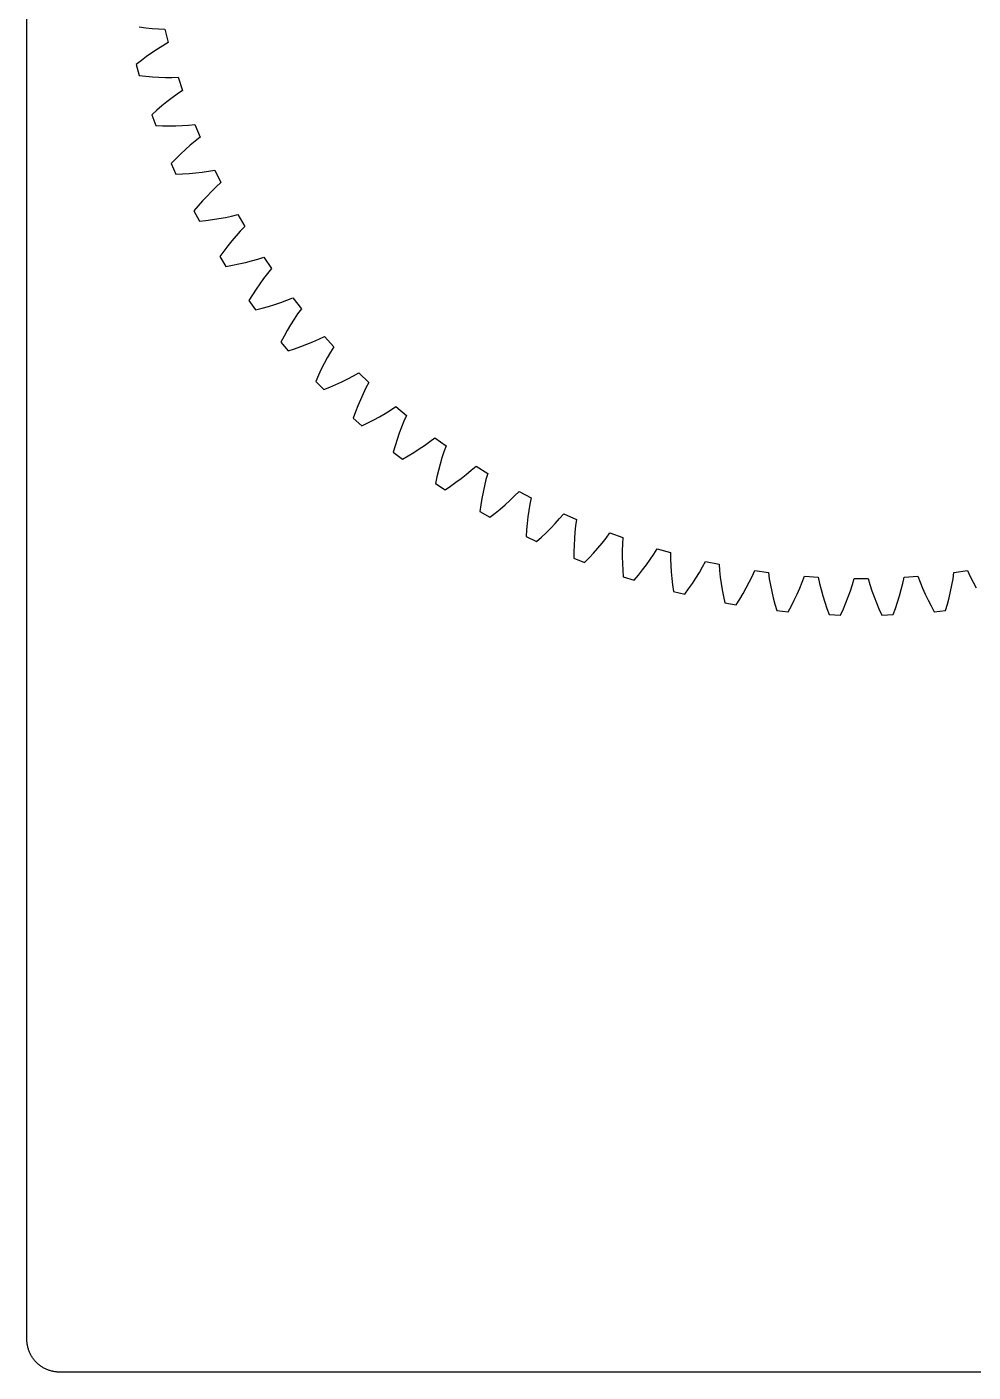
# Model space of a CAD drawing. Header units: millimetres. Extents: x -9 to 234, y -53 to 196.
# Drawn here: x 0.75 to 29.66, y 80.6 to 121.71 of the extents above; entities that cross this region are included whole.
import ezdxf

# ---------------------------------------------------------------- set-up
doc = ezdxf.new("R2010")
doc.units = ezdxf.units.MM
doc.linetypes.add('DASHED', pattern=[1.524, 1.27, -0.254])
doc.layers.add('HIDDEN', color=8, linetype='DASHED')
doc.layers.add('VISIBLE', color=7, linetype='CONTINUOUS')

msp = doc.modelspace()

# ---------------------------------------------------------------- linework, layer by layer
at = {"layer": 'HIDDEN'}
for points in [[(0.75, 81.6), (0.75, 187.1)], [(4.18321, 121.70654), (4.3814, 121.68112)], [(4.18321, 121.70654), (4.3814, 121.68112)], [(4.3814, 121.68112), (4.57853, 121.66114)], [(4.3814, 121.68112), (4.57853, 121.66114)], [(4.57853, 121.66114), (4.77449, 121.64691)], [(4.57853, 121.66114), (4.77449, 121.64691)], [(4.77449, 121.64691), (4.96914, 121.63885)], [(4.77449, 121.64691), (4.96914, 121.63885)], [(4.96914, 121.63885), (5.07116, 121.22963)], [(4.96914, 121.63885), (5.07116, 121.22963)], [(4.57207, 120.91639), (4.40901, 120.80091)], [(4.57207, 120.91639), (4.40901, 120.80091)], [(4.73674, 121.02657), (4.57207, 120.91639)], [(4.73674, 121.02657), (4.57207, 120.91639)], [(4.90309, 121.13114), (4.73674, 121.02657)], [(4.90309, 121.13114), (4.73674, 121.02657)], [(5.07116, 121.22963), (4.90309, 121.13114)], [(5.07116, 121.22963), (4.90309, 121.13114)], [(4.24756, 120.6804), (4.08768, 120.55509)], [(4.24756, 120.6804), (4.08768, 120.55509)], [(4.08768, 120.55509), (4.18433, 120.21804)], [(4.08768, 120.55509), (4.18433, 120.21804)], [(4.40901, 120.80091), (4.24756, 120.6804)], [(4.40901, 120.80091), (4.24756, 120.6804)], [(4.18433, 120.21804), (4.38632, 120.19649)], [(4.18433, 120.21804), (4.38632, 120.19649)], [(4.38632, 120.19649), (4.5871, 120.17985)], [(4.38632, 120.19649), (4.5871, 120.17985)], [(4.5871, 120.17985), (4.78657, 120.16833)], [(4.5871, 120.17985), (4.78657, 120.16833)], [(4.78657, 120.16833), (4.98461, 120.16215)], [(4.78657, 120.16833), (4.98461, 120.16215)], [(4.98461, 120.16215), (5.18109, 120.16162)], [(4.98461, 120.16215), (5.18109, 120.16162)], [(5.18109, 120.16162), (5.37583, 120.16716)], [(5.18109, 120.16162), (5.37583, 120.16716)], [(5.37583, 120.16716), (5.50615, 119.76605)], [(5.37583, 120.16716), (5.50615, 119.76605)], [(5.34535, 119.65607), (5.18671, 119.54016)], [(5.34535, 119.65607), (5.18671, 119.54016)], [(5.50615, 119.76605), (5.34535, 119.65607)], [(5.50615, 119.76605), (5.34535, 119.65607)], [(4.87552, 119.29218), (4.72286, 119.16071)], [(4.87552, 119.29218), (4.72286, 119.16071)], [(5.03012, 119.41875), (4.87552, 119.29218)], [(5.03012, 119.41875), (4.87552, 119.29218)], [(5.18671, 119.54016), (5.03012, 119.41875)], [(5.18671, 119.54016), (5.03012, 119.41875)], [(4.72286, 119.16071), (4.57212, 119.02455)], [(4.72286, 119.16071), (4.57212, 119.02455)], [(4.57212, 119.02455), (4.69204, 118.69506)], [(4.57212, 119.02455), (4.69204, 118.69506)], [(4.69204, 118.69506), (4.89504, 118.68765)], [(4.69204, 118.69506), (4.89504, 118.68765)], [(4.89504, 118.68765), (5.09649, 118.68506)], [(4.89504, 118.68765), (5.09649, 118.68506)], [(5.09649, 118.68506), (5.29628, 118.68748)], [(5.09649, 118.68506), (5.29628, 118.68748)], [(5.29628, 118.68748), (5.49428, 118.69513)], [(5.29628, 118.68748), (5.49428, 118.69513)], [(5.49428, 118.69513), (5.69031, 118.70831)], [(5.49428, 118.69513), (5.69031, 118.70831)], [(5.69031, 118.70831), (5.88418, 118.72742)], [(5.69031, 118.70831), (5.88418, 118.72742)], [(5.88418, 118.72742), (6.04217, 118.33638)], [(5.88418, 118.72742), (6.04217, 118.33638)], [(5.73927, 118.08876), (5.59153, 117.95672)], [(5.73927, 118.08876), (5.59153, 117.95672)], [(5.88944, 118.21545), (5.73927, 118.08876)], [(5.88944, 118.21545), (5.73927, 118.08876)], [(6.04217, 118.33638), (5.88944, 118.21545)], [(6.04217, 118.33638), (5.88944, 118.21545)], [(5.30302, 117.67787), (5.16214, 117.53153)], [(5.30302, 117.67787), (5.16214, 117.53153)], [(5.44613, 117.81967), (5.30302, 117.67787)], [(5.44613, 117.81967), (5.30302, 117.67787)], [(5.59153, 117.95672), (5.44613, 117.81967)], [(5.59153, 117.95672), (5.44613, 117.81967)], [(5.16214, 117.53153), (5.30476, 117.21121)], [(5.16214, 117.53153), (5.30476, 117.21121)], [(5.30476, 117.21121), (5.50777, 117.21798)], [(5.30476, 117.21121), (5.50777, 117.21798)], [(5.50777, 117.21798), (5.70892, 117.22945)], [(5.50777, 117.21798), (5.70892, 117.22945)], [(5.70892, 117.22945), (5.90805, 117.24579)], [(5.70892, 117.22945), (5.90805, 117.24579)], [(5.90805, 117.24579), (6.10503, 117.26724)], [(5.90805, 117.24579), (6.10503, 117.26724)], [(6.10503, 117.26724), (6.29967, 117.29406)], [(6.10503, 117.26724), (6.29967, 117.29406)], [(6.29967, 117.29406), (6.49174, 117.32665)], [(6.29967, 117.29406), (6.49174, 117.32665)], [(6.49174, 117.32665), (6.67662, 116.94758)], [(6.49174, 117.32665), (6.67662, 116.94758)], [(6.53269, 116.8163), (6.39172, 116.67943)], [(6.53269, 116.8163), (6.39172, 116.67943)], [(6.67662, 116.94758), (6.53269, 116.8163)], [(6.67662, 116.94758), (6.53269, 116.8163)], [(6.11807, 116.39056), (5.9852, 116.23912)], [(6.11807, 116.39056), (5.9852, 116.23912)], [(6.25355, 116.53741), (6.11807, 116.39056)], [(6.25355, 116.53741), (6.11807, 116.39056)], [(6.39172, 116.67943), (6.25355, 116.53741)], [(6.39172, 116.67943), (6.25355, 116.53741)], [(5.9852, 116.23912), (5.85487, 116.0833)], [(5.9852, 116.23912), (5.85487, 116.0833)], [(5.85487, 116.0833), (6.01949, 115.77371)], [(5.85487, 116.0833), (6.01949, 115.77371)], [(6.8139, 115.88543), (7.00619, 115.92576)], [(6.8139, 115.88543), (7.00619, 115.92576)], [(7.00619, 115.92576), (7.19552, 115.97167)], [(7.00619, 115.92576), (7.19552, 115.97167)], [(7.19552, 115.97167), (7.40639, 115.60643)], [(7.19552, 115.97167), (7.40639, 115.60643)], [(6.01949, 115.77371), (6.22154, 115.79463)], [(6.01949, 115.77371), (6.22154, 115.79463)], [(6.22154, 115.79463), (6.42139, 115.8201)], [(6.22154, 115.79463), (6.42139, 115.8201)], [(6.42139, 115.8201), (6.6189, 115.8503)], [(6.42139, 115.8201), (6.6189, 115.8503)], [(6.6189, 115.8503), (6.8139, 115.88543)], [(6.6189, 115.8503), (6.8139, 115.88543)], [(7.40639, 115.60643), (7.27197, 115.46542)], [(7.40639, 115.60643), (7.27197, 115.46542)], [(7.01297, 115.16774), (6.88807, 115.01179)], [(7.01297, 115.16774), (6.88807, 115.01179)], [(7.1409, 115.31905), (7.01297, 115.16774)], [(7.1409, 115.31905), (7.01297, 115.16774)], [(7.27197, 115.46542), (7.1409, 115.31905)], [(7.27197, 115.46542), (7.1409, 115.31905)], [(6.76608, 114.85145), (6.64694, 114.68693)], [(6.76608, 114.85145), (6.64694, 114.68693)], [(6.88807, 115.01179), (6.76608, 114.85145)], [(6.88807, 115.01179), (6.76608, 114.85145)], [(6.64694, 114.68693), (6.83275, 114.38957)], [(6.64694, 114.68693), (6.83275, 114.38957)], [(6.83275, 114.38957), (7.03285, 114.42453)], [(6.83275, 114.38957), (7.03285, 114.42453)], [(7.03285, 114.42453), (7.23044, 114.46388)], [(7.03285, 114.42453), (7.23044, 114.46388)], [(7.23044, 114.46388), (7.42536, 114.50779)], [(7.23044, 114.46388), (7.42536, 114.50779)], [(7.42536, 114.50779), (7.61744, 114.55643)], [(7.42536, 114.50779), (7.61744, 114.55643)], [(7.61744, 114.55643), (7.80645, 114.61008)], [(7.61744, 114.55643), (7.80645, 114.61008)], [(7.80645, 114.61008), (7.99211, 114.66908)], [(7.80645, 114.61008), (7.99211, 114.66908)], [(7.99211, 114.66908), (8.22795, 114.31944)], [(7.99211, 114.66908), (8.22795, 114.31944)], [(8.22795, 114.31944), (8.10369, 114.1694)], [(8.22795, 114.31944), (8.10369, 114.1694)], [(7.98314, 114.01425), (7.86608, 113.85438)], [(7.98314, 114.01425), (7.86608, 113.85438)], [(8.10369, 114.1694), (7.98314, 114.01425)], [(8.10369, 114.1694), (7.98314, 114.01425)], [(7.64186, 113.52164), (7.53448, 113.34921)], [(7.64186, 113.52164), (7.53448, 113.34921)], [(7.75236, 113.6901), (7.64186, 113.52164)], [(7.75236, 113.6901), (7.64186, 113.52164)], [(7.86608, 113.85438), (7.75236, 113.6901)], [(7.86608, 113.85438), (7.75236, 113.6901)], [(7.53448, 113.34921), (7.74058, 113.06554)], [(7.53448, 113.34921), (7.74058, 113.06554)], [(7.74058, 113.06554), (7.93776, 113.11437)], [(7.74058, 113.06554), (7.93776, 113.11437)], [(7.93776, 113.11437), (8.13212, 113.16741)], [(7.93776, 113.11437), (8.13212, 113.16741)], [(8.13212, 113.16741), (8.3235, 113.2248)], [(8.13212, 113.16741), (8.3235, 113.2248)], [(8.3235, 113.2248), (8.51172, 113.28673)], [(8.3235, 113.2248), (8.51172, 113.28673)], [(8.51172, 113.28673), (8.69653, 113.35343)], [(8.51172, 113.28673), (8.69653, 113.35343)], [(8.69653, 113.35343), (8.87762, 113.42524)], [(8.69653, 113.35343), (8.87762, 113.42524)], [(8.87762, 113.42524), (9.13727, 113.0929)], [(8.87762, 113.42524), (9.13727, 113.0929)], [(9.13727, 113.0929), (9.02379, 112.93456)], [(9.13727, 113.0929), (9.02379, 112.93456)], [(8.91436, 112.77137), (8.80873, 112.60373)], [(8.91436, 112.77137), (8.80873, 112.60373)], [(9.02379, 112.93456), (8.91436, 112.77137)], [(9.02379, 112.93456), (8.91436, 112.77137)], [(8.60826, 112.25616), (8.51318, 112.07666)], [(8.60826, 112.25616), (8.51318, 112.07666)], [(8.70675, 112.43192), (8.60826, 112.25616)], [(8.70675, 112.43192), (8.60826, 112.25616)], [(8.80873, 112.60373), (8.70675, 112.43192)], [(8.80873, 112.60373), (8.70675, 112.43192)], [(9.6721, 112.16193), (9.84774, 112.2462)], [(9.6721, 112.16193), (9.84774, 112.2462)], [(9.84774, 112.2462), (10.12995, 111.93278)], [(9.84774, 112.2462), (10.12995, 111.93278)], [(8.51318, 112.07666), (8.73857, 111.80805)], [(8.51318, 112.07666), (8.73857, 111.80805)], [(8.73857, 111.80805), (8.93185, 111.87052)], [(8.73857, 111.80805), (8.93185, 111.87052)], [(8.93185, 111.87052), (9.12204, 111.93699)], [(8.93185, 111.87052), (9.12204, 111.93699)], [(9.12204, 111.93699), (9.30896, 112.00759)], [(9.12204, 111.93699), (9.30896, 112.00759)], [(9.30896, 112.00759), (9.49239, 112.0825)], [(9.30896, 112.00759), (9.49239, 112.0825)], [(9.49239, 112.0825), (9.6721, 112.16193)], [(9.49239, 112.0825), (9.6721, 112.16193)], [(10.12995, 111.93278), (10.02778, 111.7669)], [(10.12995, 111.93278), (10.02778, 111.7669)], [(9.83633, 111.42188), (9.74658, 111.24337)], [(9.83633, 111.42188), (9.74658, 111.24337)], [(9.93, 111.59649), (9.83633, 111.42188)], [(9.93, 111.59649), (9.83633, 111.42188)], [(10.02778, 111.7669), (9.93, 111.59649)], [(10.02778, 111.7669), (9.93, 111.59649)], [(9.66059, 111.06117), (9.57826, 110.87547)], [(9.66059, 111.06117), (9.57826, 110.87547)], [(9.74658, 111.24337), (9.66059, 111.06117)], [(9.74658, 111.24337), (9.66059, 111.06117)], [(10.55468, 110.94961), (10.72841, 111.04138)], [(10.55468, 110.94961), (10.72841, 111.04138)], [(10.72841, 111.04138), (10.89775, 111.1377)], [(10.72841, 111.04138), (10.89775, 111.1377)], [(10.89775, 111.1377), (11.20113, 110.84473)], [(10.89775, 111.1377), (11.20113, 110.84473)], [(9.57826, 110.87547), (9.82183, 110.62325)], [(9.57826, 110.87547), (9.82183, 110.62325)], [(9.82183, 110.62325), (10.01029, 110.69905)], [(9.82183, 110.62325), (10.01029, 110.69905)], [(10.01029, 110.69905), (10.19538, 110.77862)], [(10.01029, 110.69905), (10.19538, 110.77862)], [(10.19538, 110.77862), (10.37692, 110.86209)], [(10.19538, 110.77862), (10.37692, 110.86209)], [(10.37692, 110.86209), (10.55468, 110.94961)], [(10.37692, 110.86209), (10.55468, 110.94961)], [(11.11078, 110.67213), (11.02513, 110.49531)], [(11.11078, 110.67213), (11.02513, 110.49531)], [(11.20113, 110.84473), (11.11078, 110.67213)], [(11.20113, 110.84473), (11.11078, 110.67213)], [(10.94386, 110.3146), (10.86678, 110.13026)], [(10.94386, 110.3146), (10.86678, 110.13026)], [(11.02513, 110.49531), (10.94386, 110.3146)], [(11.02513, 110.49531), (10.94386, 110.3146)], [(10.79371, 109.94251), (10.72454, 109.75152)], [(10.79371, 109.94251), (10.72454, 109.75152)], [(10.86678, 110.13026), (10.79371, 109.94251)], [(10.86678, 110.13026), (10.79371, 109.94251)], [(11.34691, 109.69794), (11.52218, 109.79387)], [(11.34691, 109.69794), (11.52218, 109.79387)], [(11.52218, 109.79387), (11.69341, 109.89358)], [(11.52218, 109.79387), (11.69341, 109.89358)], [(11.69341, 109.89358), (11.86031, 109.99725)], [(11.69341, 109.89358), (11.86031, 109.99725)], [(11.86031, 109.99725), (12.02252, 110.10514)], [(11.86031, 109.99725), (12.02252, 110.10514)], [(12.02252, 110.10514), (12.3456, 109.83405)], [(12.02252, 110.10514), (12.3456, 109.83405)], [(12.3456, 109.83405), (12.26751, 109.65557)], [(12.3456, 109.83405), (12.26751, 109.65557)], [(10.72454, 109.75152), (10.98511, 109.51689)], [(10.72454, 109.75152), (10.98511, 109.51689)], [(10.98511, 109.51689), (11.16783, 109.60565)], [(10.98511, 109.51689), (11.16783, 109.60565)], [(11.16783, 109.60565), (11.34691, 109.69794)], [(11.16783, 109.60565), (11.34691, 109.69794)], [(12.1944, 109.4732), (12.12594, 109.28726)], [(12.1944, 109.4732), (12.12594, 109.28726)], [(12.26751, 109.65557), (12.1944, 109.4732)], [(12.26751, 109.65557), (12.1944, 109.4732)], [(12.0619, 109.098), (12.00211, 108.90561)], [(12.0619, 109.098), (12.00211, 108.90561)], [(12.12594, 109.28726), (12.0619, 109.098)], [(12.12594, 109.28726), (12.0619, 109.098)], [(12.90303, 108.91956), (13.06229, 109.03462)], [(12.90303, 108.91956), (13.06229, 109.03462)], [(13.06229, 109.03462), (13.21658, 109.15356)], [(13.06229, 109.03462), (13.21658, 109.15356)], [(13.21658, 109.15356), (13.55778, 108.90567)], [(13.21658, 109.15356), (13.55778, 108.90567)], [(12.00211, 108.90561), (11.94643, 108.71025)], [(12.00211, 108.90561), (11.94643, 108.71025)], [(11.94643, 108.71025), (12.22273, 108.49438)], [(11.94643, 108.71025), (12.22273, 108.49438)], [(12.22273, 108.49438), (12.39881, 108.59567)], [(12.22273, 108.49438), (12.39881, 108.59567)], [(12.39881, 108.59567), (12.57102, 108.70023)], [(12.39881, 108.59567), (12.57102, 108.70023)], [(12.57102, 108.70023), (12.73917, 108.80815)], [(12.57102, 108.70023), (12.73917, 108.80815)], [(12.73917, 108.80815), (12.90303, 108.91956)], [(12.73917, 108.80815), (12.90303, 108.91956)], [(13.43212, 108.53515), (13.3768, 108.34489)], [(13.43212, 108.53515), (13.3768, 108.34489)], [(13.49233, 108.72217), (13.43212, 108.53515)], [(13.49233, 108.72217), (13.43212, 108.53515)], [(13.55778, 108.90567), (13.49233, 108.72217)], [(13.55778, 108.90567), (13.49233, 108.72217)], [(13.32612, 108.15162), (13.2799, 107.95552)], [(13.32612, 108.15162), (13.2799, 107.95552)], [(13.3768, 108.34489), (13.32612, 108.15162)], [(13.3768, 108.34489), (13.32612, 108.15162)], [(14.17764, 108.03229), (14.32849, 108.15818)], [(14.17764, 108.03229), (14.32849, 108.15818)], [(14.32849, 108.15818), (14.47411, 108.28759)], [(14.32849, 108.15818), (14.47411, 108.28759)], [(14.47411, 108.28759), (14.83177, 108.0641)], [(14.47411, 108.28759), (14.83177, 108.0641)], [(13.2799, 107.95552), (13.23797, 107.75677)], [(13.2799, 107.95552), (13.23797, 107.75677)], [(13.23797, 107.75677), (13.52867, 107.56069)], [(13.23797, 107.75677), (13.52867, 107.56069)], [(13.69725, 107.67402), (13.86175, 107.79033)], [(13.69725, 107.67402), (13.86175, 107.79033)], [(13.86175, 107.79033), (14.02196, 107.90972)], [(13.86175, 107.79033), (14.02196, 107.90972)], [(14.02196, 107.90972), (14.17764, 108.03229)], [(14.02196, 107.90972), (14.17764, 108.03229)], [(14.77928, 107.87649), (14.73226, 107.68573)], [(14.77928, 107.87649), (14.73226, 107.68573)], [(14.83177, 108.0641), (14.77928, 107.87649)], [(14.83177, 108.0641), (14.77928, 107.87649)], [(13.52867, 107.56069), (13.69725, 107.67402)], [(13.52867, 107.56069), (13.69725, 107.67402)], [(14.65327, 107.29573), (14.62084, 107.09689)], [(14.65327, 107.29573), (14.62084, 107.09689)], [(14.69035, 107.49207), (14.65327, 107.29573)], [(14.69035, 107.49207), (14.65327, 107.29573)], [(14.73226, 107.68573), (14.69035, 107.49207)], [(14.73226, 107.68573), (14.69035, 107.49207)], [(15.51105, 107.23609), (15.65275, 107.3722)], [(15.51105, 107.23609), (15.65275, 107.3722)], [(15.65275, 107.3722), (15.78898, 107.51146)], [(15.65275, 107.3722), (15.78898, 107.51146)], [(15.78898, 107.51146), (16.16136, 107.31346)], [(15.78898, 107.51146), (16.16136, 107.31346)], [(16.16136, 107.31346), (16.12209, 107.12264)], [(16.16136, 107.31346), (16.12209, 107.12264)], [(14.62084, 107.09689), (14.59289, 106.89569)], [(14.62084, 107.09689), (14.59289, 106.89569)], [(14.59289, 106.89569), (14.89655, 106.72037)], [(14.59289, 106.89569), (14.89655, 106.72037)], [(15.05681, 106.84518), (15.2128, 106.97269)], [(15.05681, 106.84518), (15.2128, 106.97269)], [(15.2128, 106.97269), (15.36429, 107.10296)], [(15.2128, 106.97269), (15.36429, 107.10296)], [(15.36429, 107.10296), (15.51105, 107.23609)], [(15.36429, 107.10296), (15.51105, 107.23609)], [(16.08849, 106.92906), (16.06019, 106.73295)], [(16.08849, 106.92906), (16.06019, 106.73295)], [(16.12209, 107.12264), (16.08849, 106.92906)], [(16.12209, 107.12264), (16.08849, 106.92906)], [(14.89655, 106.72037), (15.05681, 106.84518)], [(14.89655, 106.72037), (15.05681, 106.84518)], [(16.0369, 106.53451), (16.01842, 106.33389)], [(16.0369, 106.53451), (16.01842, 106.33389)], [(16.06019, 106.73295), (16.0369, 106.53451)], [(16.06019, 106.73295), (16.0369, 106.53451)], [(16.75963, 106.39181), (16.89674, 106.53485)], [(16.75963, 106.39181), (16.89674, 106.53485)], [(16.89674, 106.53485), (17.0286, 106.68051)], [(16.89674, 106.53485), (17.0286, 106.68051)], [(17.0286, 106.68051), (17.15479, 106.82893)], [(17.0286, 106.68051), (17.15479, 106.82893)], [(17.15479, 106.82893), (17.54007, 106.65739)], [(17.15479, 106.82893), (17.54007, 106.65739)], [(17.54007, 106.65739), (17.51421, 106.4643)], [(17.54007, 106.65739), (17.51421, 106.4643)], [(16.01842, 106.33389), (16.00456, 106.13123)], [(16.01842, 106.33389), (16.00456, 106.13123)], [(16.00456, 106.13123), (16.31971, 105.97752)], [(16.00456, 106.13123), (16.31971, 105.97752)], [(16.31971, 105.97752), (16.47088, 106.11321)], [(16.31971, 105.97752), (16.47088, 106.11321)], [(16.47088, 106.11321), (16.61759, 106.25128)], [(16.47088, 106.11321), (16.61759, 106.25128)], [(16.61759, 106.25128), (16.75963, 106.39181)], [(16.61759, 106.25128), (16.75963, 106.39181)], [(17.47964, 106.07124), (17.47025, 105.87166)], [(17.47964, 106.07124), (17.47025, 105.87166)], [(17.4942, 106.26885), (17.47964, 106.07124)], [(17.4942, 106.26885), (17.47964, 106.07124)], [(17.51421, 106.4643), (17.4942, 106.26885)], [(17.51421, 106.4643), (17.4942, 106.26885)], [(18.32798, 105.93198), (18.44936, 106.08648)], [(18.32798, 105.93198), (18.44936, 106.08648)], [(18.44936, 106.08648), (18.56488, 106.24334)], [(18.44936, 106.08648), (18.56488, 106.24334)], [(18.56488, 106.24334), (18.9612, 106.0991)], [(18.56488, 106.24334), (18.9612, 106.0991)], [(18.9612, 106.0991), (18.94886, 105.90467)], [(18.9612, 106.0991), (18.94886, 105.90467)], [(17.47025, 105.87166), (17.46581, 105.67024)], [(17.47025, 105.87166), (17.46581, 105.67024)], [(17.46581, 105.67024), (17.46613, 105.46711)], [(17.46581, 105.67024), (17.46613, 105.46711)], [(18.06929, 105.62963), (18.20118, 105.77972)], [(18.06929, 105.62963), (18.20118, 105.77972)], [(18.20118, 105.77972), (18.32798, 105.93198)], [(18.20118, 105.77972), (18.32798, 105.93198)], [(18.94253, 105.7083), (18.9418, 105.51016)], [(18.94253, 105.7083), (18.9418, 105.51016)], [(18.94886, 105.90467), (18.94253, 105.7083)], [(18.94886, 105.90467), (18.94253, 105.7083)], [(19.90809, 105.593), (20.01239, 105.75754)], [(19.90809, 105.593), (20.01239, 105.75754)], [(20.01239, 105.75754), (20.4178, 105.64129)], [(20.01239, 105.75754), (20.4178, 105.64129)], [(17.46613, 105.46711), (17.79123, 105.33575)], [(17.46613, 105.46711), (17.79123, 105.33575)], [(17.79123, 105.33575), (17.93257, 105.48165)], [(17.79123, 105.33575), (17.93257, 105.48165)], [(17.93257, 105.48165), (18.06929, 105.62963)], [(17.93257, 105.48165), (18.06929, 105.62963)], [(18.9418, 105.51016), (18.94636, 105.3104)], [(18.9418, 105.51016), (18.94636, 105.3104)], [(18.94636, 105.3104), (18.95597, 105.10917)], [(18.94636, 105.3104), (18.95597, 105.10917)], [(19.56082, 105.11075), (19.68192, 105.26968)], [(19.56082, 105.11075), (19.68192, 105.26968)], [(19.68192, 105.26968), (19.79779, 105.43041)], [(19.68192, 105.26968), (19.79779, 105.43041)], [(19.79779, 105.43041), (19.90809, 105.593)], [(19.79779, 105.43041), (19.90809, 105.593)], [(20.4178, 105.64129), (20.41906, 105.44648)], [(20.4178, 105.64129), (20.41906, 105.44648)], [(20.41906, 105.44648), (20.42644, 105.25014)], [(20.41906, 105.44648), (20.42644, 105.25014)], [(20.42644, 105.25014), (20.43953, 105.05244)], [(20.42644, 105.25014), (20.43953, 105.05244)], [(21.39769, 105.20248), (21.49026, 105.3739)], [(21.39769, 105.20248), (21.49026, 105.3739)], [(21.49026, 105.3739), (21.90279, 105.28621)], [(21.49026, 105.3739), (21.90279, 105.28621)], [(21.90279, 105.28621), (21.91764, 105.09196)], [(21.90279, 105.28621), (21.91764, 105.09196)], [(18.95597, 105.10917), (18.97046, 104.90655)], [(18.95597, 105.10917), (18.97046, 104.90655)], [(18.97046, 104.90655), (19.30394, 104.7982)], [(18.97046, 104.90655), (19.30394, 104.7982)], [(19.30394, 104.7982), (19.43475, 104.9536)], [(19.30394, 104.7982), (19.43475, 104.9536)], [(19.43475, 104.9536), (19.56082, 105.11075)], [(19.43475, 104.9536), (19.56082, 105.11075)], [(20.43953, 105.05244), (20.45801, 104.85349)], [(20.43953, 105.05244), (20.45801, 104.85349)], [(20.45801, 104.85349), (20.48164, 104.65341)], [(20.45801, 104.85349), (20.48164, 104.65341)], [(21.0849, 104.69719), (21.19462, 104.86417)], [(21.0849, 104.69719), (21.19462, 104.86417)], [(21.19462, 104.86417), (21.299, 105.03259)], [(21.19462, 104.86417), (21.299, 105.03259)], [(21.299, 105.03259), (21.39769, 105.20248)], [(21.299, 105.03259), (21.39769, 105.20248)], [(21.91764, 105.09196), (21.9387, 104.89662)], [(21.91764, 105.09196), (21.9387, 104.89662)], [(21.9387, 104.89662), (21.96555, 104.7003)], [(21.9387, 104.89662), (21.96555, 104.7003)], [(22.8243, 104.74046), (22.91091, 104.91682)], [(22.8243, 104.74046), (22.91091, 104.91682)], [(22.91091, 104.91682), (22.99129, 105.09428)], [(22.91091, 104.91682), (22.99129, 105.09428)], [(22.99129, 105.09428), (23.40893, 105.03558)], [(22.99129, 105.09428), (23.40893, 105.03558)], [(23.40893, 105.03558), (23.43729, 104.84285)], [(23.40893, 105.03558), (23.43729, 104.84285)], [(23.43729, 104.84285), (23.47193, 104.64944)], [(23.43729, 104.84285), (23.47193, 104.64944)], [(24.44036, 104.73742), (24.50817, 104.92005)], [(24.44036, 104.73742), (24.50817, 104.92005)], [(24.50817, 104.92005), (24.92889, 104.89063)], [(24.50817, 104.92005), (24.92889, 104.89063)], [(24.92889, 104.89063), (24.97063, 104.70034)], [(24.92889, 104.89063), (24.97063, 104.70034)], [(25.9786, 104.66514), (26.03351, 104.85206)], [(25.9786, 104.66514), (26.03351, 104.85206)], [(26.03351, 104.85206), (26.45526, 104.85206)], [(26.03351, 104.85206), (26.45526, 104.85206)], [(26.45526, 104.85206), (26.51016, 104.66514)], [(26.45526, 104.85206), (26.51016, 104.66514)], [(27.51814, 104.70034), (27.55988, 104.89063)], [(27.51814, 104.70034), (27.55988, 104.89063)], [(27.55988, 104.89063), (27.98059, 104.92005)], [(27.55988, 104.89063), (27.98059, 104.92005)], [(27.98059, 104.92005), (28.04841, 104.73742)], [(27.98059, 104.92005), (28.04841, 104.73742)], [(29.01684, 104.64944), (29.05147, 104.84285)], [(29.01684, 104.64944), (29.05147, 104.84285)], [(29.05147, 104.84285), (29.07983, 105.03558)], [(29.05147, 104.84285), (29.07983, 105.03558)], [(29.07983, 105.03558), (29.49747, 105.09428)], [(29.07983, 105.03558), (29.49747, 105.09428)], [(29.49747, 105.09428), (29.57786, 104.91682)], [(29.49747, 105.09428), (29.57786, 104.91682)], [(29.57786, 104.91682), (29.66446, 104.74046)], [(29.57786, 104.91682), (29.66446, 104.74046)], [(20.48164, 104.65341), (20.51023, 104.4523)], [(20.48164, 104.65341), (20.51023, 104.4523)], [(20.51023, 104.4523), (20.85045, 104.36747)], [(20.51023, 104.4523), (20.85045, 104.36747)], [(20.85045, 104.36747), (20.97011, 104.53162)], [(20.85045, 104.36747), (20.97011, 104.53162)], [(20.97011, 104.53162), (21.0849, 104.69719)], [(20.97011, 104.53162), (21.0849, 104.69719)], [(21.96555, 104.7003), (21.99786, 104.50313)], [(21.96555, 104.7003), (21.99786, 104.50313)], [(21.99786, 104.50313), (22.03539, 104.30519)], [(21.99786, 104.50313), (22.03539, 104.30519)], [(22.63413, 104.39094), (22.73193, 104.56517)], [(22.63413, 104.39094), (22.73193, 104.56517)], [(22.73193, 104.56517), (22.8243, 104.74046)], [(22.73193, 104.56517), (22.8243, 104.74046)], [(23.47193, 104.64944), (23.51241, 104.45548)], [(23.47193, 104.64944), (23.51241, 104.45548)], [(23.51241, 104.45548), (23.5584, 104.26104)], [(23.51241, 104.45548), (23.5584, 104.26104)], [(24.28635, 104.37414), (24.36627, 104.55545)], [(24.28635, 104.37414), (24.36627, 104.55545)], [(24.36627, 104.55545), (24.44036, 104.73742)], [(24.36627, 104.55545), (24.44036, 104.73742)], [(24.97063, 104.70034), (25.01867, 104.50983)], [(24.97063, 104.70034), (25.01867, 104.50983)], [(25.01867, 104.50983), (25.07258, 104.31916)], [(25.01867, 104.50983), (25.07258, 104.31916)], [(25.85031, 104.292), (25.91739, 104.47844)], [(25.85031, 104.292), (25.91739, 104.47844)], [(25.91739, 104.47844), (25.9786, 104.66514)], [(25.91739, 104.47844), (25.9786, 104.66514)], [(26.51016, 104.66514), (26.57138, 104.47844)], [(26.51016, 104.66514), (26.57138, 104.47844)], [(26.57138, 104.47844), (26.63846, 104.292)], [(26.57138, 104.47844), (26.63846, 104.292)], [(27.41619, 104.31916), (27.4701, 104.50983)], [(27.41619, 104.31916), (27.4701, 104.50983)], [(27.4701, 104.50983), (27.51814, 104.70034)], [(27.4701, 104.50983), (27.51814, 104.70034)], [(28.04841, 104.73742), (28.1225, 104.55545)], [(28.04841, 104.73742), (28.1225, 104.55545)], [(28.1225, 104.55545), (28.20242, 104.37414)], [(28.1225, 104.55545), (28.20242, 104.37414)], [(28.93037, 104.26104), (28.97636, 104.45548)], [(28.93037, 104.26104), (28.97636, 104.45548)], [(28.97636, 104.45548), (29.01684, 104.64944)], [(28.97636, 104.45548), (29.01684, 104.64944)], [(29.66446, 104.74046), (29.75684, 104.56517)], [(29.66446, 104.74046), (29.75684, 104.56517)], [(22.03539, 104.30519), (22.07794, 104.10656)], [(22.03539, 104.30519), (22.07794, 104.10656)], [(22.07794, 104.10656), (22.42325, 104.04568)], [(22.07794, 104.10656), (22.42325, 104.04568)], [(22.42325, 104.04568), (22.53116, 104.21777)], [(22.42325, 104.04568), (22.53116, 104.21777)], [(22.53116, 104.21777), (22.63413, 104.39094)], [(22.53116, 104.21777), (22.63413, 104.39094)], [(23.5584, 104.26104), (23.60964, 104.0662)], [(23.5584, 104.26104), (23.60964, 104.0662)], [(23.60964, 104.0662), (23.66594, 103.87103)], [(23.60964, 104.0662), (23.66594, 103.87103)], [(24.01466, 103.83437), (24.1103, 104.01358)], [(24.01466, 103.83437), (24.1103, 104.01358)], [(24.1103, 104.01358), (24.20094, 104.19351)], [(24.1103, 104.01358), (24.20094, 104.19351)], [(24.20094, 104.19351), (24.28635, 104.37414)], [(24.20094, 104.19351), (24.28635, 104.37414)], [(25.07258, 104.31916), (25.13202, 104.1284)], [(25.07258, 104.31916), (25.13202, 104.1284)], [(25.13202, 104.1284), (25.19673, 103.93761)], [(25.13202, 104.1284), (25.19673, 103.93761)], [(25.69984, 103.92004), (25.77771, 104.10585)], [(25.69984, 103.92004), (25.77771, 104.10585)], [(25.77771, 104.10585), (25.85031, 104.292)], [(25.77771, 104.10585), (25.85031, 104.292)], [(26.63846, 104.292), (26.71106, 104.10585)], [(26.63846, 104.292), (26.71106, 104.10585)], [(26.71106, 104.10585), (26.78892, 103.92004)], [(26.71106, 104.10585), (26.78892, 103.92004)], [(27.29203, 103.93761), (27.35675, 104.1284)], [(27.29203, 103.93761), (27.35675, 104.1284)], [(27.35675, 104.1284), (27.41619, 104.31916)], [(27.35675, 104.1284), (27.41619, 104.31916)], [(28.20242, 104.37414), (28.28783, 104.19351)], [(28.20242, 104.37414), (28.28783, 104.19351)], [(28.28783, 104.19351), (28.37846, 104.01358)], [(28.28783, 104.19351), (28.37846, 104.01358)], [(28.37846, 104.01358), (28.47411, 103.83437)], [(28.37846, 104.01358), (28.47411, 103.83437)], [(28.82283, 103.87103), (28.87912, 104.0662)], [(28.82283, 103.87103), (28.87912, 104.0662)], [(28.87912, 104.0662), (28.93037, 104.26104)], [(28.87912, 104.0662), (28.93037, 104.26104)], [(23.66594, 103.87103), (24.01466, 103.83437)], [(23.66594, 103.87103), (24.01466, 103.83437)], [(25.19673, 103.93761), (25.26651, 103.74684)], [(25.19673, 103.93761), (25.26651, 103.74684)], [(25.26651, 103.74684), (25.61693, 103.7346)], [(25.26651, 103.74684), (25.61693, 103.7346)], [(25.61693, 103.7346), (25.69984, 103.92004)], [(25.61693, 103.7346), (25.69984, 103.92004)], [(26.78892, 103.92004), (26.87184, 103.7346)], [(26.78892, 103.92004), (26.87184, 103.7346)], [(26.87184, 103.7346), (27.22226, 103.74684)], [(26.87184, 103.7346), (27.22226, 103.74684)], [(27.22226, 103.74684), (27.29203, 103.93761)], [(27.22226, 103.74684), (27.29203, 103.93761)], [(28.47411, 103.83437), (28.82283, 103.87103)], [(28.47411, 103.83437), (28.82283, 103.87103)], [(1.75, 80.6), (1.72507, 80.60031), (1.70015, 80.60124), (1.67527, 80.6028), (1.65043, 80.60497), (1.62566, 80.60776), (1.60096, 80.61117), (1.57635, 80.61519), (1.55185, 80.61983), (1.52748, 80.62507), (1.50324, 80.63092), (1.47916, 80.63738), (1.45524, 80.64443), (1.43151, 80.65207), (1.40798, 80.66031), (1.38466, 80.66913), (1.36157, 80.67852), (1.33871, 80.68849), (1.31612, 80.69903), (1.29379, 80.71013), (1.27175, 80.72178), (1.25, 80.73397), (1.22857, 80.74671), (1.20745, 80.75997), (1.18668, 80.77376), (1.16626, 80.78806), (1.1462, 80.80287), (1.12651, 80.81817), (1.10721, 80.83396), (1.08831, 80.85022), (1.06983, 80.86695), (1.05176, 80.88413), (1.03413, 80.90176), (1.01695, 80.91983), (1.00022, 80.93831), (0.98396, 80.95721), (0.96817, 80.97651), (0.95287, 80.9962), (0.93806, 81.01626), (0.92376, 81.03668), (0.90997, 81.05745), (0.89671, 81.07857), (0.88397, 81.1), (0.87178, 81.12175), (0.86013, 81.14379), (0.84903, 81.16612), (0.83849, 81.18871), (0.82852, 81.21157), (0.81913, 81.23466), (0.81031, 81.25798), (0.80207, 81.28151), (0.79443, 81.30524), (0.78738, 81.32916), (0.78092, 81.35324), (0.77507, 81.37748), (0.76983, 81.40185), (0.76519, 81.42635), (0.76117, 81.45096), (0.75776, 81.47566), (0.75497, 81.50043), (0.7528, 81.52527), (0.75124, 81.55015), (0.75031, 81.57507), (0.75, 81.6)], [(48.75, 80.6), (1.75, 80.6)]]:
    msp.add_lwpolyline(points, dxfattribs=at)
at = {"layer": 'VISIBLE'}
for points in [[(0.75, 81.6), (0.75, 187.1)], [(1.75, 80.6), (1.72507, 80.60031), (1.70015, 80.60124), (1.67527, 80.6028), (1.65043, 80.60497), (1.62566, 80.60776), (1.60096, 80.61117), (1.57635, 80.61519), (1.55185, 80.61983), (1.52748, 80.62507), (1.50324, 80.63092), (1.47916, 80.63738), (1.45524, 80.64443), (1.43151, 80.65207), (1.40798, 80.66031), (1.38466, 80.66913), (1.36157, 80.67852), (1.33871, 80.68849), (1.31612, 80.69903), (1.29379, 80.71013), (1.27175, 80.72178), (1.25, 80.73397), (1.22857, 80.74671), (1.20745, 80.75997), (1.18668, 80.77376), (1.16626, 80.78806), (1.1462, 80.80287), (1.12651, 80.81817), (1.10721, 80.83396), (1.08831, 80.85022), (1.06983, 80.86695), (1.05176, 80.88413), (1.03413, 80.90176), (1.01695, 80.91983), (1.00022, 80.93831), (0.98396, 80.95721), (0.96817, 80.97651), (0.95287, 80.9962), (0.93806, 81.01626), (0.92376, 81.03668), (0.90997, 81.05745), (0.89671, 81.07857), (0.88397, 81.1), (0.87178, 81.12175), (0.86013, 81.14379), (0.84903, 81.16612), (0.83849, 81.18871), (0.82852, 81.21157), (0.81913, 81.23466), (0.81031, 81.25798), (0.80207, 81.28151), (0.79443, 81.30524), (0.78738, 81.32916), (0.78092, 81.35324), (0.77507, 81.37748), (0.76983, 81.40185), (0.76519, 81.42635), (0.76117, 81.45096), (0.75776, 81.47566), (0.75497, 81.50043), (0.7528, 81.52527), (0.75124, 81.55015), (0.75031, 81.57507), (0.75, 81.6)], [(48.75, 80.6), (1.75, 80.6)]]:
    msp.add_lwpolyline(points, dxfattribs=at)

doc.saveas('drawing.dxf')
